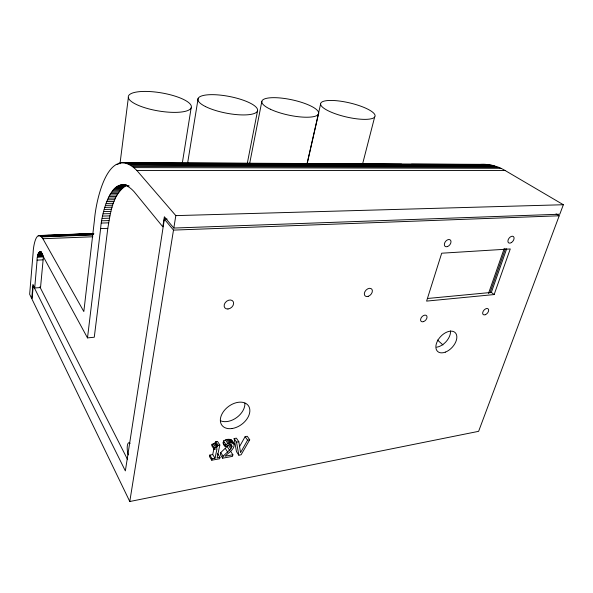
<?xml version="1.0" encoding="UTF-8"?>
<svg xmlns="http://www.w3.org/2000/svg" width="593" height="593" viewBox="0 0 593 593"><rect width="100%" height="100%" fill="white"/><g stroke="black" fill="none" stroke-linecap="round" stroke-linejoin="round"><path stroke-width="0.89" d="M232.886 454.757L232.523 456.365L222.657 458.196L223.087 456.225L230.818 448.827L231.974 446.492L231.581 444.854C227.386 443.015 225.17 450.576 223.131 442.956L223.561 440.933C227.927 438.057 232.752 438.827 234.228 444.454C234.294 449.902 228.327 452.763 225.029 456.21L232.886 454.757L230.514 451.147M37.559 256.317L43.474 256.028L40.524 287.568L34.713 287.961L37.107 260.142C36.677 258.111 38.664 248.237 41.762 253.782L87.497 337.899L94.272 337.232L107.793 228.372C110.483 213.384 112.21 194 126.598 185.387M87.497 337.899L100.625 228.616C101.425 213.828 112.388 167.708 134.151 191.754L162.808 226.808L164.365 216.749L173.823 228.046L559.807 214.221L563.35 204.733L505.192 170.547C497.342 165.899 488.046 163.52 478.929 164.558M119.986 163.794L128.347 97.689M167.137 219.076L164.372 219.158L125.36 470.894L33.245 285.596L32.074 299.28L129.785 501.515L478.618 431.333L559.214 215.785L556.064 213.88M182.229 163.616L191.139 107.926A31.978 9.154 9.6 0 0 147.531 91.455A31.978 9.154 9.6 0 0 140.793 106.347A31.978 9.154 9.6 0 0 191.139 107.926M129.785 501.515L173.49 230.099L164.372 219.158M173.823 228.046L175.824 215.622L136.872 170.495C108.386 142.112 95.933 200.76 94.532 219.366L83.828 311.555L42.896 238.727C35.847 228.001 33.171 248.326 33.164 252.24L29.65 294.254L31.725 298.553L32.934 284.388L34.713 287.961M187.618 163.097L198.136 98.505M247.34 163.127L257.599 110.565M249.757 162.964L261.839 101.425M213.977 448.516L212.709 454.557L209.766 455.09L209.47 456.528L211.76 460.212L219.677 458.745L219.988 457.307L217.661 453.66M219.988 457.307L217.112 457.84L219.84 445.024L217.49 441.4L215.793 441.696L214.57 443.431L212.012 444.276L211.738 445.58L214.058 449.235L217.031 448.708L215.022 458.226L212.064 458.767L211.76 460.212M214.058 449.235L214.332 447.93L212.012 444.276M230.818 448.827L228.446 445.217L220.744 452.578L220.322 454.549L222.657 458.196M225.496 446.573L225.933 444.542L223.561 440.933M307.048 163.69L320.591 104.116M307.004 164.402L318.7 112.989M362.679 163.601L374.65 117.066A27.953 7.227 13.1 0 0 338.899 100.973A27.953 7.227 13.1 0 0 330.034 111.654A27.953 7.227 13.1 0 0 374.65 117.066M488.506 293.468L504.287 248.341M489.892 292.972L505.377 248.793M427.568 298.479L491.352 292.423L506.726 248.652M494.147 294.565L510.262 248.956L441.696 253.204L426.597 301.103L494.147 294.565L491.352 292.423M214.332 447.93L216.905 447.07L218.135 445.328L219.84 445.024M239.468 446.699L245.131 436.641L247.259 436.27L249.712 439.798L241.099 454.772L238.838 455.194L236.451 451.599L234.131 438.553L236.392 438.16L238.809 441.726L240.558 452.607L247.577 440.176L249.712 439.798M223.131 442.956L224.013 442.422M225.933 444.542C228.216 443.49 232.701 441.259 234.228 444.454M234.131 438.553L236.533 442.126L238.809 441.726M37.107 260.142L43.007 259.838M37.485 256.717L43.4 256.428M37.418 257.169L43.326 256.873M38.278 253.678L41.666 253.515M38.174 253.952L42.407 253.745M38.071 254.241L42.303 254.034M37.974 254.545L42.207 254.338M37.885 254.871L42.11 254.664M37.796 255.205L42.866 254.96M37.715 255.561L42.785 255.316M37.633 255.931L42.703 255.687M39.494 252.032L41.614 251.855M39.234 252.195L41.065 252.025M39.101 252.314L40.806 252.233M38.975 252.448L41.525 252.329M38.849 252.603L41.399 252.485M38.73 252.781L41.28 252.655M38.612 252.974L41.162 252.855M38.501 253.189L41.888 253.026M38.389 253.426L41.777 253.263M41.013 236.266L93.679 234.279M41.332 236.563L93.116 234.598M41.643 236.904L92.545 234.961M42.896 238.727L92.864 236.77M173.49 230.099L559.214 215.785M38.827 235.547L93.709 233.472M38.523 235.636L93.687 233.664M38.219 235.769L49.33 235.354M55.809 235.11L65.067 234.761M71.545 234.524L81.73 234.139M87.282 233.931L93.761 233.686M40.383 235.821L93.42 233.864M40.695 236.021L93.316 234.042M100.625 228.616L107.793 228.372M101.381 223.064L108.563 222.842M101.751 220.796L108.942 220.581M175.824 215.622L563.35 204.733M102.174 218.409L109.379 218.202M102.641 216.074L109.853 215.882M103.664 211.59L110.898 211.419M103.13 213.806L110.357 213.621M104.22 209.448L111.477 209.277M104.813 207.372L112.084 207.209M106.095 203.436L113.389 203.295M105.435 205.363L112.722 205.215M106.777 201.583L114.086 201.45M108.237 198.129L115.576 198.003M107.489 199.811L114.82 199.685M109.801 195.015L117.177 194.912M109.008 196.528L116.361 196.409M111.477 192.28L118.882 192.184M110.632 193.6L118.014 193.496M113.248 189.93L120.69 189.849M112.351 191.057L119.779 190.961M117.043 186.498L124.56 186.432M116.065 187.195L123.559 187.121M115.109 188.003L122.581 187.922M114.167 188.915L121.624 188.833M121.113 184.868L126.176 184.823M124.293 184.883L125.99 184.868M120.075 185.098L125.961 185.046M119.052 185.453L128.155 185.49M118.037 185.92L125.575 185.846M127.532 186.002L129.244 185.98M136.872 170.495L505.192 170.547M134.077 167.604L500.907 168.301M116.272 164.461L118.126 164.469M129.86 164.491L494.34 165.87M131.268 165.365L496.541 166.559M132.676 166.403L498.735 167.367M121.543 162.608L485.504 164.38M125.664 162.838L281.223 163.579M288.628 163.616L401.594 164.157M411.431 164.231L487.713 164.565M118.867 163.238L120.72 163.245M127.058 163.223L489.922 164.876M128.459 163.779L492.138 165.314M437.493 340.048L442.956 344.941M245.131 436.641L247.577 440.176M231.159 439.798L233.983 443.853M230.566 439.457L232.96 443.045M229.817 439.272L232.211 442.86M228.928 439.235L231.314 442.823M227.882 439.354L230.262 442.949M230.544 444.335L231.974 446.492M226.763 439.613L229.143 443.208M229.654 444.772L231.559 447.648M225.555 440.028L227.934 443.631M227.223 446.633L229.587 450.243M223.25 442.934L225.614 446.551M225.34 448.493L227.697 452.118M215.793 441.696L218.135 445.328M215.318 442.719L217.653 446.351M214.977 443.112L217.312 446.751M220.744 452.578L223.087 456.225M214.57 443.431L216.905 447.07M213.487 443.92L215.822 447.559M212.709 454.557L215.022 458.226M209.766 455.09L212.064 458.767M39.864 286.864L127.651 459.686M236.533 442.126L238.838 455.194M231.833 440.866L231.907 441.585M128.318 454.935A7.783 2.528 82.8 0 1 127.354 445.565A7.783 2.528 82.8 0 1 130.112 443.364M244.894 403.107A16.285 11.097 -36.7 0 1 236.829 417.45A16.285 11.097 -36.7 0 1 220.804 420.911M450.51 330.901A12.764 7.917 -47.2 0 1 436.641 347.187M447.359 246.614A4.136 2.72 -51.3 0 0 450.71 240.447A4.136 2.72 -51.3 0 0 444.943 242.352A4.136 2.72 -51.3 0 0 447.359 246.614M511.351 242.619A3.966 2.446 -52.5 0 0 513.486 236.6A3.966 2.446 -52.5 0 0 508.157 239.824A3.966 2.446 -52.5 0 0 511.351 242.619M485.289 314.72A3.766 2.276 -49.2 0 0 488.432 309.227A3.766 2.276 -49.2 0 0 483.265 311.155A3.766 2.276 -49.2 0 0 485.289 314.72M423.565 321.614A3.929 2.513 -47.5 0 0 426.723 315.876A3.929 2.513 -47.5 0 0 421.126 317.915A3.929 2.513 -47.5 0 0 423.565 321.614M227.957 308.997A5.248 3.936 -39.6 0 0 233.375 301.919A5.248 3.936 -39.6 0 0 225.288 302.586A5.248 3.936 -39.6 0 0 227.957 308.997M368.223 296.322A4.766 3.262 -46.8 0 0 371.907 289.288A4.766 3.262 -46.8 0 0 364.917 291.667A4.766 3.262 -46.8 0 0 368.223 296.322M232.078 428.524A16.456 11.111 -36.8 0 0 249.127 407.006A16.456 11.111 -36.8 0 0 224.102 410.727A16.456 11.111 -36.8 0 0 232.078 428.524M445.313 352.138A12.883 7.909 -47.2 0 0 455.928 333.54A12.883 7.909 -47.2 0 0 437.827 340.338A12.883 7.909 -47.2 0 0 445.313 352.138M270.371 109.231A29.042 7.828 12.1 0 0 317.811 114.886A29.042 7.828 12.1 0 0 282.564 98.23A29.042 7.828 12.1 0 0 270.371 109.231M205.563 106.599A30.362 8.472 11 0 0 256.161 112.522A30.362 8.472 11 0 0 221.626 95.265A30.362 8.472 11 0 0 205.563 106.599"/></g></svg>
